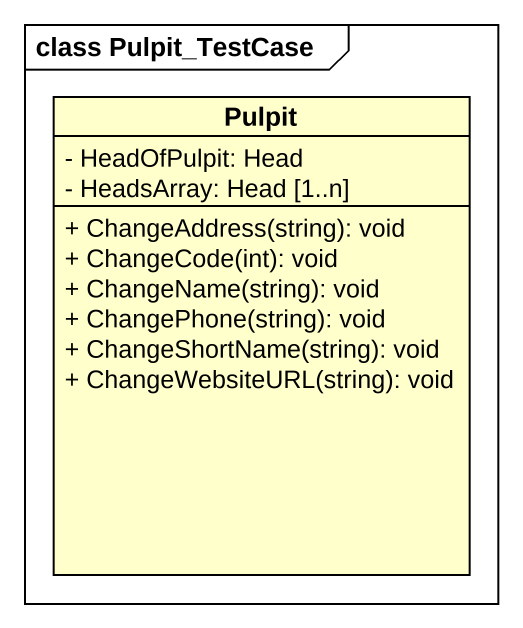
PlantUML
@startuml
mainframe class Pulpit_TestCase
hide circle
hide empty members
skinparam classAttributeIconSize 0
class Pulpit {
  - HeadOfPulpit: Head
  - HeadsArray: Head [1..n]
  + ChangeAddress(string): void
  + ChangeCode(int): void
  + ChangeName(string): void
  + ChangePhone(string): void
  + ChangeShortName(string): void
  + ChangeWebsiteURL(string): void
}
@enduml
